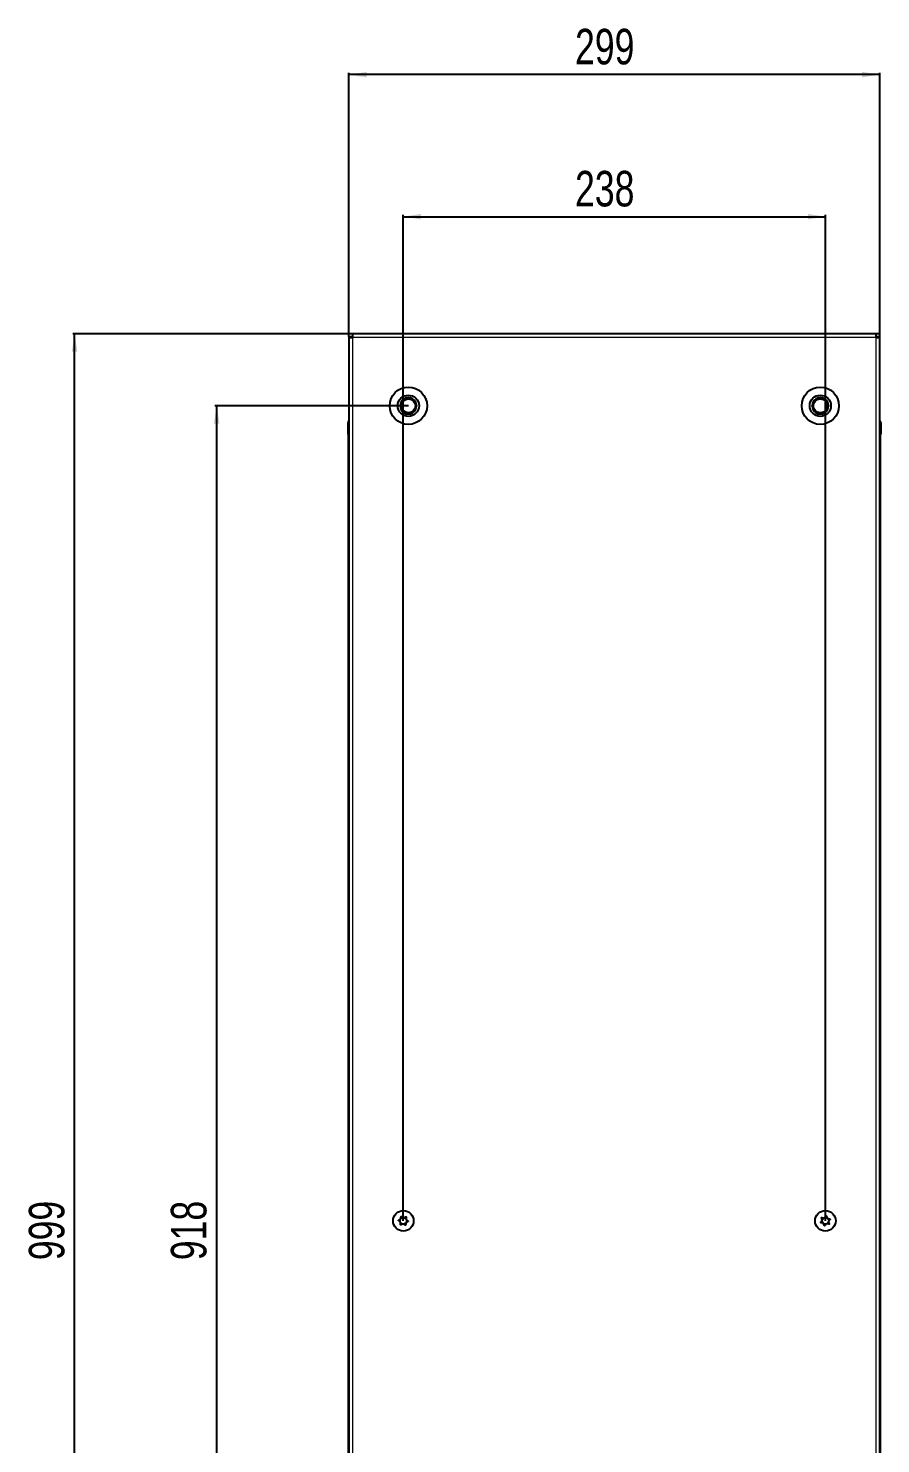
# Model space of a CAD drawing. Header units: millimetres. Extents: x 1773 to 3301, y 274 to 1991.
# Drawn here: x 1773 to 2254, y 1154 to 1951 of the extents above; entities that cross this region are included whole.
import ezdxf

# ---------------------------------------------------------------- set-up
doc = ezdxf.new("R2010")
doc.units = ezdxf.units.MM
doc.layers.add('FORMAT', color=7, linetype='Continuous')
doc.styles.add('SLDTEXTSTYLE0', font='TXT', dxfattribs={"width": 0.75})
doc.dimstyles.new('SLDDIMSTYLE0', dxfattribs={"dimtxt": 20, "dimasz": 10, "dimexe": 0, "dimexo": 0.0625, "dimgap": 5, "dimtad": 2, "dimdec": 1, "dimrnd": 1e-09, "dimzin": 12, "dimdsep": 46, "dimtxsty": 'SLDTEXTSTYLE0', "dimsah": 1, "dimcen": 0.09, "dimadec": 0, "dimazin": 3, "dimtfac": 1, "dimtofl": 0, "dimtmove": 0, "dimatfit": 3, "dimfxl": 0, "dimfrac": 2, "dimtolj": 1, "dimtzin": 12, "dimarcsym": 0})

# ---------------------------------------------------------------- blocks, each defined once
blk = doc.blocks.new('_D')
at = {"layer": 'FORMAT'}
for p, q in [((1954, 1778.98), (1798.51, 1778.98)), ((1799.51, 779.98), (1799.51, 1778.98)), ((1954, 779.98), (1798.51, 779.98))]:
    blk.add_line(p, q, dxfattribs=at)
for points in [[(1799.51, 1778.98), (1797.97, 1768.98), (1801.05, 1768.98)], [(1799.51, 779.98), (1801.05, 789.98), (1797.97, 789.98)]]:
    blk.add_solid(points, dxfattribs=at)
at = {"layer": 'FORMAT', "insert": (1773.73, 1257.31), "char_height": 20, "attachment_point": 1, "rotation": 90, "style": 'SLDTEXTSTYLE0'}
blk.add_mtext('999', dxfattribs=at)
blk = doc.blocks.new('_D_1')
at = {"layer": 'FORMAT'}
for p, q in [((1954.01, 1778.99), (1954.01, 1925.98)), ((2253.01, 1924.98), (1954.01, 1924.98)), ((2253.01, 1778.99), (2253.01, 1925.98))]:
    blk.add_line(p, q, dxfattribs=at)
for points in [[(1954.01, 1924.98), (1964.01, 1923.44), (1964.01, 1926.52)], [(2253.01, 1924.98), (2243.01, 1926.52), (2243.01, 1923.44)]]:
    blk.add_solid(points, dxfattribs=at)
at = {"layer": 'FORMAT', "insert": (2081.34, 1950.76), "char_height": 20, "attachment_point": 1, "style": 'SLDTEXTSTYLE0'}
blk.add_mtext('299', dxfattribs=at)
blk = doc.blocks.new('_D_3')
at = {"layer": 'FORMAT'}
for p, q in [((1984.51, 1279.49), (1984.51, 1845.98)), ((1984.51, 1844.98), (2222.51, 1844.98)), ((2222.51, 1279.49), (2222.51, 1845.98))]:
    blk.add_line(p, q, dxfattribs=at)
for points in [[(1984.51, 1844.98), (1994.51, 1843.44), (1994.51, 1846.52)], [(2222.51, 1844.98), (2212.51, 1846.52), (2212.51, 1843.44)]]:
    blk.add_solid(points, dxfattribs=at)
at = {"layer": 'FORMAT', "insert": (2081.34, 1870.76), "char_height": 20, "attachment_point": 1, "style": 'SLDTEXTSTYLE0'}
blk.add_mtext('238', dxfattribs=at)
blk = doc.blocks.new('_D_4')
at = {"layer": 'FORMAT'}
for p, q in [((1987.5, 1738.48), (1878.51, 1738.48)), ((1879.51, 1738.48), (1879.51, 820.48)), ((1987.5, 820.48), (1878.51, 820.48))]:
    blk.add_line(p, q, dxfattribs=at)
for points in [[(1879.51, 1738.48), (1877.97, 1728.48), (1881.05, 1728.48)], [(1879.51, 820.48), (1881.05, 830.48), (1877.97, 830.48)]]:
    blk.add_solid(points, dxfattribs=at)
at = {"layer": 'FORMAT', "insert": (1853.73, 1257.31), "char_height": 20, "attachment_point": 1, "rotation": 90, "style": 'SLDTEXTSTYLE0'}
blk.add_mtext('918', dxfattribs=at)

msp = doc.modelspace()

# ---------------------------------------------------------------- linework, layer by layer
at = {"color": 7, "linetype": 'Continuous', "lineweight": 25}
for p, q in [((1954.01, 1777.48), (1954.01, 1778.98)), ((1956.11, 1778.98), (1954.01, 1778.98)), ((1956.11, 1778.98), (1956.11, 1776.88)), ((2250.91, 1778.98), (1956.11, 1778.98)), ((2250.91, 1776.88), (2250.91, 1778.98)), ((2253.01, 1778.98), (2250.91, 1778.98)), ((2253.01, 1777.48), (2253.01, 1778.98)), ((1954.01, 1777.48), (1956.11, 1777.48)), ((1954.01, 1777.48), (1954.01, 1776.88)), ((1954.01, 1776.88), (1954.01, 782.08)), ((1954.01, 1776.88), (1956.11, 1776.88)), ((2250.91, 1777.48), (2253.01, 1777.48)), ((2250.91, 1776.88), (2253.01, 1776.88)), ((2253.01, 1776.88), (2253.01, 1777.48)), ((2253.01, 782.08), (2253.01, 1776.88)), ((2253.01, 1730.3), (2253.01, 1730.3)), ((1953.51, 1728.98), (1953.51, 1722.48)), ((1953.51, 1722.48), (1953.51, 1728.98)), ((1953.51, 1722.48), (1953.51, 1722.48)), ((1954.01, 1722.48), (1953.51, 1722.48)), ((1953.66, 1722.48), (1953.66, 836.48)), ((2253.01, 1722.48), (2253.51, 1722.48)), ((2253.36, 836.48), (2253.36, 1722.48)), ((2253.51, 1728.98), (2253.51, 1722.48)), ((2253.51, 1722.48), (2253.51, 1728.98)), ((2253.51, 1722.48), (2253.51, 1722.48)), ((2253.51, 1722.48), (2253.51, 1722.48))]:
    msp.add_line(p, q, dxfattribs=at)
at = {"color": 8, "linetype": 'Continuous', "lineweight": 18}
for p, q in [((2250.91, 1776.88), (1956.11, 1776.88)), ((1956.11, 1776.88), (1956.11, 782.08)), ((2250.91, 782.08), (2250.91, 1776.88)), ((1954.01, 1728.98), (1953.51, 1728.98)), ((2253.01, 1728.98), (2253.51, 1728.98))]:
    msp.add_line(p, q, dxfattribs=at)
at = {"color": 7, "linetype": 'Continuous', "lineweight": 25}
for centre, radius in [((1987.51, 1738.48), 10.5), ((2219.51, 1738.48), 10.5), ((1987.51, 1738.48), 6), ((1987.51, 1738.48), 3.9), ((2219.51, 1738.48), 6), ((2219.51, 1738.48), 3.9), ((1984.66, 1279.48), 5.79), ((2222.36, 1279.48), 5.79), ((1984.66, 1279.48), 1.85), ((2222.36, 1279.48), 1.85)]:
    msp.add_circle(centre, radius, dxfattribs=at)
for centre, radius, start, end in [((1987.51, 1738.48), 4.62, 120, 180), ((1987.51, 1738.48), 4.62, 180, 240), ((1987.51, 1738.48), 4.62, 60, 120), ((1987.51, 1738.48), 4.62, 360, 60), ((1987.51, 1738.48), 4.62, 300, 360), ((2219.51, 1738.48), 4.62, 120, 180), ((2219.51, 1738.48), 4.62, 180, 240), ((2219.51, 1738.48), 4.62, 60, 120), ((2219.51, 1738.48), 4.62, 360, 60), ((2219.51, 1738.48), 4.62, 300, 360), ((1955.51, 1728.98), 2, 138.57492, 180), ((1955.51, 1728.98), 2, 138.59038, 180), ((1987.51, 1738.48), 4.62, 240, 300), ((2219.51, 1738.48), 4.62, 240, 300), ((2251.51, 1728.98), 2, 0, 41.40962), ((2251.51, 1728.98), 2, 0, 41.40962)]:
    msp.add_arc(centre, radius, start, end, dxfattribs=at)
for points, knots in [([(1982.89, 1738.48), (1983.22, 1739.05), (1983.79, 1740.03), (1984.61, 1741.46), (1985.02, 1742.17), (1985.2, 1742.48)], [0, 0, 0, 0, 0.439131, 0.751378, 1, 1, 1, 1]), ([(1985.2, 1734.48), (1984.87, 1735.05), (1984.3, 1736.03), (1983.48, 1737.46), (1983.07, 1738.17), (1982.89, 1738.48)], [0, 0, 0, 0, 0.439131, 0.751378, 1, 1, 1, 1]), ([(1985.2, 1742.48), (1985.4, 1742.48), (1986.1, 1742.48), (1987.41, 1742.48), (1988.8, 1742.48), (1989.55, 1742.48), (1989.82, 1742.48)], [0, 0, 0, 0, 0.139329, 0.48527, 0.816356, 1, 1, 1, 1]), ([(1989.82, 1742.48), (1990.15, 1741.91), (1990.71, 1740.93), (1991.54, 1739.5), (1991.95, 1738.79), (1992.13, 1738.48)], [0, 0, 0, 0, 0.439131, 0.751378, 1, 1, 1, 1]), ([(1992.13, 1738.48), (1991.8, 1737.91), (1991.23, 1736.93), (1990.41, 1735.5), (1990, 1734.79), (1989.82, 1734.48)], [0, 0, 0, 0, 0.439131, 0.751378, 1, 1, 1, 1]), ([(2214.89, 1738.48), (2215.22, 1739.05), (2215.79, 1740.03), (2216.61, 1741.46), (2217.02, 1742.17), (2217.2, 1742.48)], [0, 0, 0, 0, 0.439131, 0.751378, 1, 1, 1, 1]), ([(2217.2, 1734.48), (2216.87, 1735.05), (2216.3, 1736.03), (2215.48, 1737.46), (2215.07, 1738.17), (2214.89, 1738.48)], [0, 0, 0, 0, 0.439131, 0.751378, 1, 1, 1, 1]), ([(2217.2, 1742.48), (2217.4, 1742.48), (2218.1, 1742.48), (2219.41, 1742.48), (2220.8, 1742.48), (2221.55, 1742.48), (2221.82, 1742.48)], [0, 0, 0, 0, 0.139329, 0.48527, 0.816356, 1, 1, 1, 1]), ([(2221.82, 1742.48), (2222.15, 1741.91), (2222.71, 1740.93), (2223.54, 1739.5), (2223.95, 1738.79), (2224.13, 1738.48)], [0, 0, 0, 0, 0.439131, 0.751378, 1, 1, 1, 1]), ([(2224.13, 1738.48), (2223.8, 1737.91), (2223.23, 1736.93), (2222.41, 1735.5), (2222, 1734.79), (2221.82, 1734.48)], [0, 0, 0, 0, 0.439131, 0.751378, 1, 1, 1, 1]), ([(1989.82, 1734.48), (1989.55, 1734.48), (1988.8, 1734.48), (1987.41, 1734.48), (1986.1, 1734.48), (1985.4, 1734.48), (1985.2, 1734.48)], [0, 0, 0, 0, 0.183644, 0.51473, 0.860671, 1, 1, 1, 1]), ([(2221.82, 1734.48), (2221.55, 1734.48), (2220.8, 1734.48), (2219.41, 1734.48), (2218.1, 1734.48), (2217.4, 1734.48), (2217.2, 1734.48)], [0, 0, 0, 0, 0.183644, 0.51473, 0.860671, 1, 1, 1, 1]), ([(1983.09, 1277.16), (1983.1, 1277.16), (1983.12, 1277.15), (1983.18, 1277.15), (1983.32, 1277.19), (1983.66, 1277.38), (1984.14, 1277.63), (1984.77, 1277.62), (1985.21, 1277.35), (1985.53, 1277.12), (1985.73, 1276.99), (1985.82, 1276.95), (1985.86, 1276.95), (1985.89, 1276.96), (1985.91, 1276.99), (1985.95, 1277.05), (1985.98, 1277.31), (1985.97, 1277.79), (1986.13, 1278.48), (1986.72, 1278.89), (1987.16, 1279.05), (1987.39, 1279.19), (1987.44, 1279.24), (1987.45, 1279.27), (1987.45, 1279.3), (1987.44, 1279.33), (1987.41, 1279.37), (1987.35, 1279.43), (1987.17, 1279.55), (1986.84, 1279.75), (1986.43, 1280.07), (1986.18, 1280.65), (1986.24, 1281.19), (1986.28, 1281.58), (1986.28, 1281.73), (1986.25, 1281.78), (1986.23, 1281.8), (1986.19, 1281.81), (1986.13, 1281.81), (1986, 1281.77), (1985.66, 1281.58), (1985.18, 1281.33), (1984.55, 1281.35), (1984.1, 1281.61), (1983.79, 1281.84), (1983.59, 1281.98), (1983.5, 1282.01), (1983.46, 1282.01), (1983.43, 1282), (1983.4, 1281.97), (1983.37, 1281.91), (1983.33, 1281.65), (1983.34, 1281.17), (1983.19, 1280.48), (1982.6, 1280.08), (1982.16, 1279.91), (1981.92, 1279.77), (1981.88, 1279.72), (1981.87, 1279.69), (1981.87, 1279.66), (1981.88, 1279.63), (1981.91, 1279.59), (1981.97, 1279.54), (1982.15, 1279.41), (1982.48, 1279.21), (1982.88, 1278.89), (1983.14, 1278.31), (1983.08, 1277.77), (1983.03, 1277.38), (1983.04, 1277.24), (1983.07, 1277.18), (1983.08, 1277.17), (1983.09, 1277.16)], [0, 0, 0, 0, 0.002009, 0.00442, 0.009365, 0.025528, 0.067705, 0.095786, 0.124646, 0.150342, 0.160519, 0.163394, 0.165697, 0.167245, 0.168874, 0.17077, 0.178606, 0.211994, 0.249994, 0.287995, 0.321383, 0.329219, 0.331115, 0.332744, 0.334292, 0.336217, 0.338535, 0.341318, 0.349662, 0.375358, 0.404217, 0.432298, 0.474475, 0.490639, 0.496669, 0.49844, 0.5, 0.502009, 0.50442, 0.509365, 0.525528, 0.567705, 0.595786, 0.624646, 0.650342, 0.660519, 0.663394, 0.665697, 0.667245, 0.668874, 0.67077, 0.678606, 0.711994, 0.749994, 0.787995, 0.821383, 0.829219, 0.831115, 0.832744, 0.834292, 0.836217, 0.838535, 0.841318, 0.849662, 0.875358, 0.904217, 0.932298, 0.974475, 0.990639, 0.996669, 0.99844, 1, 1, 1, 1]), ([(2222.85, 1282.24), (2222.84, 1282.24), (2222.81, 1282.24), (2222.76, 1282.21), (2222.65, 1282.11), (2222.42, 1281.81), (2222.09, 1281.38), (2221.5, 1281.14), (2220.99, 1281.2), (2220.6, 1281.29), (2220.37, 1281.33), (2220.27, 1281.32), (2220.23, 1281.3), (2220.21, 1281.28), (2220.2, 1281.25), (2220.19, 1281.18), (2220.27, 1280.92), (2220.47, 1280.49), (2220.61, 1279.79), (2220.24, 1279.19), (2219.9, 1278.85), (2219.74, 1278.64), (2219.72, 1278.57), (2219.72, 1278.54), (2219.73, 1278.51), (2219.76, 1278.48), (2219.8, 1278.46), (2219.88, 1278.44), (2220.1, 1278.39), (2220.48, 1278.35), (2220.98, 1278.22), (2221.44, 1277.79), (2221.61, 1277.28), (2221.72, 1276.9), (2221.79, 1276.77), (2221.84, 1276.73), (2221.87, 1276.72), (2221.91, 1276.73), (2221.96, 1276.75), (2222.06, 1276.85), (2222.3, 1277.15), (2222.63, 1277.58), (2223.22, 1277.82), (2223.73, 1277.76), (2224.11, 1277.68), (2224.35, 1277.64), (2224.44, 1277.64), (2224.48, 1277.66), (2224.51, 1277.68), (2224.52, 1277.71), (2224.52, 1277.78), (2224.45, 1278.04), (2224.25, 1278.47), (2224.11, 1279.17), (2224.48, 1279.77), (2224.82, 1280.11), (2224.98, 1280.32), (2225, 1280.39), (2225, 1280.42), (2224.98, 1280.45), (2224.96, 1280.48), (2224.92, 1280.5), (2224.84, 1280.52), (2224.62, 1280.57), (2224.24, 1280.62), (2223.74, 1280.74), (2223.27, 1281.17), (2223.11, 1281.68), (2222.99, 1282.06), (2222.92, 1282.19), (2222.88, 1282.23), (2222.86, 1282.23), (2222.85, 1282.24)], [0, 0, 0, 0, 0.002009, 0.00442, 0.009365, 0.025528, 0.067705, 0.095786, 0.124646, 0.150342, 0.160519, 0.163394, 0.165697, 0.167245, 0.168874, 0.17077, 0.178606, 0.211994, 0.249994, 0.287995, 0.321383, 0.329219, 0.331115, 0.332744, 0.334292, 0.336217, 0.338535, 0.341318, 0.349662, 0.375358, 0.404217, 0.432298, 0.474475, 0.490639, 0.496669, 0.49844, 0.5, 0.502009, 0.50442, 0.509365, 0.525528, 0.567705, 0.595786, 0.624646, 0.650342, 0.660519, 0.663394, 0.665697, 0.667245, 0.668874, 0.67077, 0.678606, 0.711994, 0.749994, 0.787995, 0.821383, 0.829219, 0.831115, 0.832744, 0.834292, 0.836217, 0.838535, 0.841318, 0.849662, 0.875358, 0.904217, 0.932298, 0.974475, 0.990639, 0.996669, 0.99844, 1, 1, 1, 1])]:
    msp.add_open_spline(points, degree=3, knots=knots, dxfattribs=at)

# ---------------------------------------------------------------- dimensions: what is measured, and where the dimension line sits
at = {"layer": 'FORMAT'}
for base, p1, p2, picture, middle in [((1954.01, 1924.98), (2253.01, 1778.98), (1954.01, 1778.98), '_D_1', (2103.51, 1924.98)), ((2222.51, 1844.98), (1984.51, 1279.48), (2222.51, 1279.48), '_D_3', (2103.51, 1844.98))]:
    dim = msp.add_linear_dim(base=base, p1=p1, p2=p2, dimstyle='SLDDIMSTYLE0', dxfattribs=at)
    dim.commit()
    dim.dimension.update_dxf_attribs({"geometry": picture, "text_midpoint": middle, "dimtype": 160})
for base, p1, p2, picture, middle in [((1799.51, 1778.98), (1954.01, 779.98), (1954.01, 1778.98), '_D', (1799.51, 1279.48)), ((1879.51, 820.48), (1987.51, 1738.48), (1987.51, 820.48), '_D_4', (1879.51, 1279.48))]:
    dim = msp.add_linear_dim(base=base, p1=p1, p2=p2, angle=90, dimstyle='SLDDIMSTYLE0', dxfattribs=at)
    dim.commit()
    dim.dimension.update_dxf_attribs({"geometry": picture, "text_midpoint": middle, "dimtype": 160})

doc.saveas('drawing.dxf')
